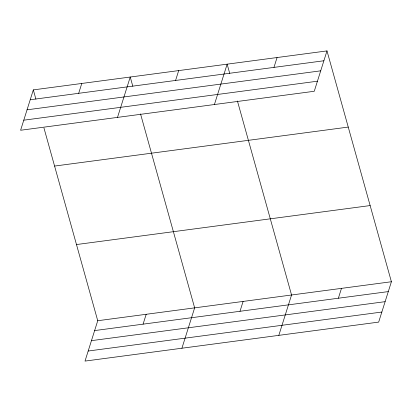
<?xml version="1.0" encoding="UTF-8"?>
<svg xmlns="http://www.w3.org/2000/svg" width="412" height="412" viewBox="0 0 412 412"><rect width="100%" height="100%" fill="white"/><g stroke="black" fill="none" stroke-linecap="round" stroke-linejoin="round"><path stroke-width="0.62" d="M33.326 89.893L20.6 130.259L314.263 91.273L326.989 50.908L33.326 89.893L35.901 99.107M78.671 93.318L81.782 83.461M117.508 117.394L130.238 77.029L132.808 86.242M43.955 127.983L97.737 320.727L85.011 361.092L378.674 322.107L391.4 281.741L326.989 50.908M175.584 80.453L178.69 70.596M143.082 324.151L146.193 314.294M214.42 104.53L227.146 64.164L229.716 73.377M181.919 348.228L194.644 307.862L140.523 113.887M273.959 67.393L277.07 57.536M239.99 311.287L243.101 301.429M278.826 335.363L291.552 294.997L237.43 101.022M338.37 298.226L341.476 288.369M30.22 99.75L323.883 60.765M27.043 109.819L320.711 70.833M23.772 120.191L317.441 81.205M54.585 166.067L348.248 127.081M76.483 244.553L370.146 205.567M97.737 320.727L391.4 281.741M94.626 330.584L388.289 291.598M91.454 340.652L385.117 301.666M88.183 351.029L381.847 312.038"/></g></svg>
